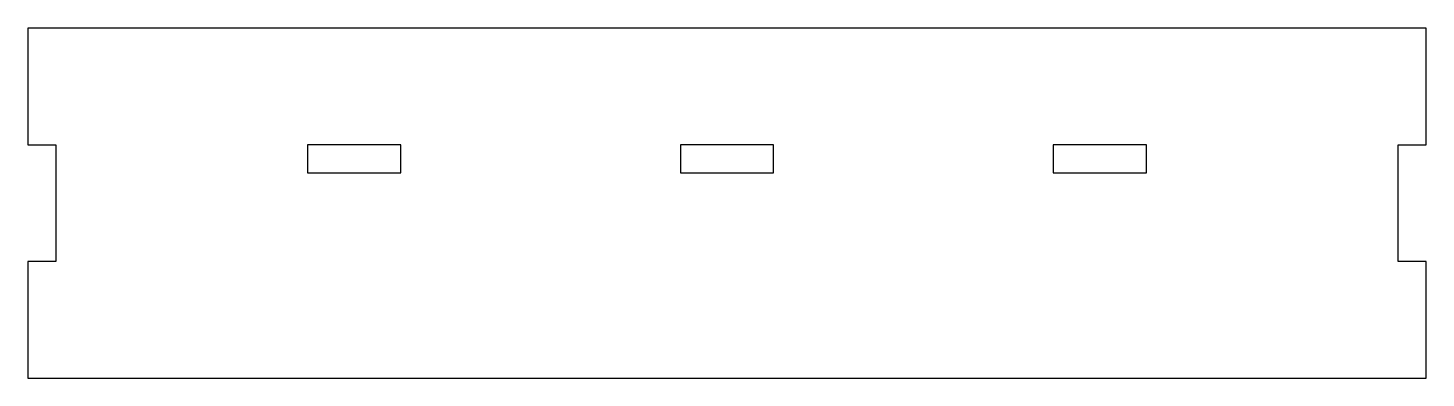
# Model space of a CAD drawing. Extents: x 0 to 300, y 0 to 75.
import ezdxf

# ---------------------------------------------------------------- set-up
doc = ezdxf.new("R2010")
doc.units = 0
doc.layers.add('INTERIOR_LOOPS', color=7, linetype='CONTINUOUS')
doc.layers.add('OUTER_LOOP', color=7, linetype='CONTINUOUS')

msp = doc.modelspace()

# ---------------------------------------------------------------- linework, layer by layer
at = {"layer": 'INTERIOR_LOOPS', "color": 3, "linetype": 'CONTINUOUS'}
for p, q in [((60, 50), (60, 44)), ((80, 50), (60, 50)), ((80, 44), (80, 50)), ((140, 50), (140, 44)), ((160, 50), (140, 50)), ((160, 44), (160, 50)), ((220, 50), (220, 44)), ((240, 50), (220, 50)), ((240, 44), (240, 50)), ((60, 44), (80, 44)), ((140, 44), (160, 44)), ((220, 44), (240, 44))]:
    msp.add_line(p, q, dxfattribs=at)
at = {"layer": 'OUTER_LOOP', "color": 3, "linetype": 'CONTINUOUS'}
for p, q in [((300, 75), (0, 75)), ((0, 75), (0, 50)), ((300, 50), (300, 75)), ((0, 50), (6, 50)), ((6, 50), (6, 25)), ((294, 25), (294, 50)), ((294, 50), (300, 50)), ((6, 25), (0, 25)), ((0, 25), (0, 0)), ((300, 25), (294, 25)), ((300, 0), (300, 25)), ((0, 0), (300, 0))]:
    msp.add_line(p, q, dxfattribs=at)

doc.saveas('drawing.dxf')
